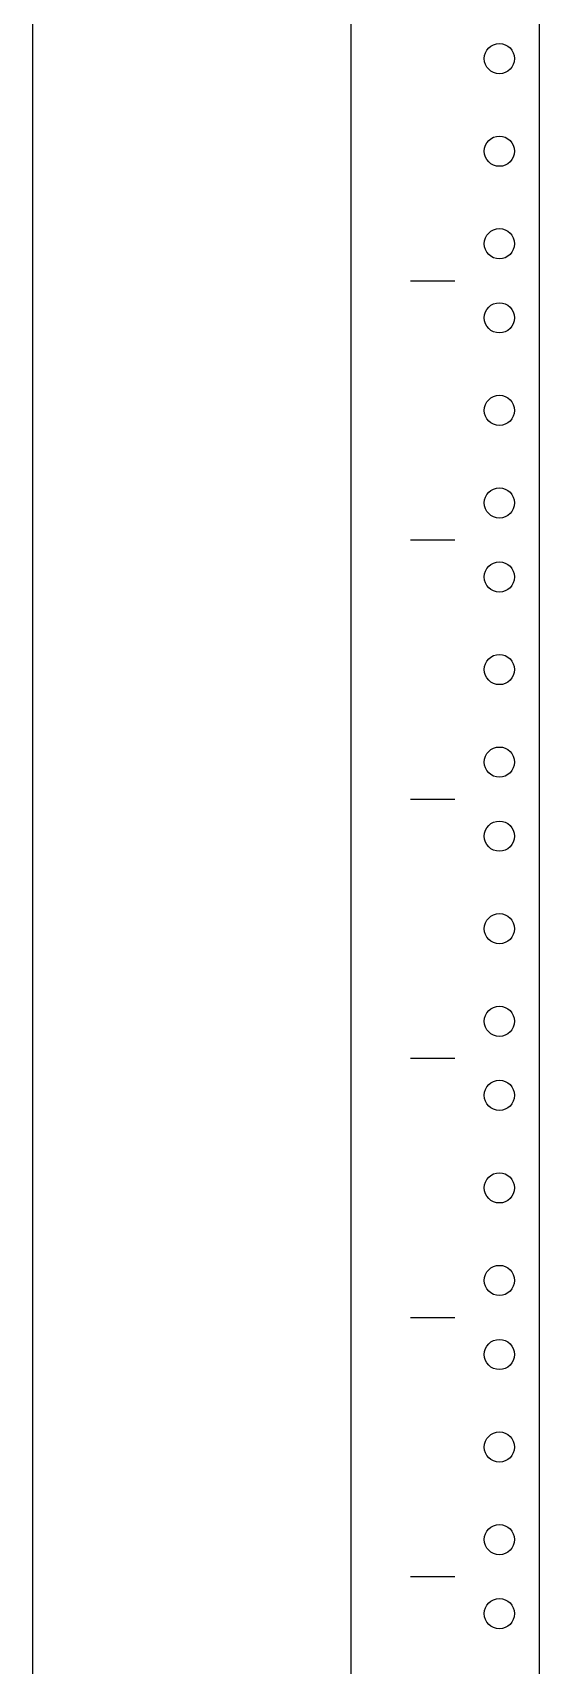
# Model space of a CAD drawing. Header units: millimetres. Extents: x 11355 to 11505, y 8083 to 8171.
# Drawn here: x 11480.05 to 11483.46, y 8126.77 to 8137.8 of the extents above; entities that cross this region are included whole.
import ezdxf

# ---------------------------------------------------------------- set-up
doc = ezdxf.new("R2010")
doc.units = ezdxf.units.MM
doc.layers.add('Rack - Base 45U', color=7, linetype='Continuous')

# ---------------------------------------------------------------- blocks, each defined once
blk = doc.blocks.new('Rack 45U')
at = {"layer": 'Rack - Base 45U'}
for p, q in [((2304.165, 1370.153), (2304.165, 1455.271)), ((2306.313, 1370.153), (2306.313, 1454.611)), ((2307.583, 1372.819), (2307.583, 1451.934)), ((2306.713, 1423.689), (2307.013, 1423.689)), ((2306.713, 1421.939), (2307.013, 1421.939)), ((2306.713, 1420.189), (2307.013, 1420.189)), ((2306.713, 1418.439), (2307.013, 1418.439)), ((2306.713, 1416.689), (2307.013, 1416.689)), ((2306.713, 1414.939), (2307.013, 1414.939))]:
    blk.add_line(p, q, dxfattribs=at)
for centre in [(2307.313, 1425.189), (2307.313, 1424.564), (2307.313, 1423.939), (2307.313, 1423.439), (2307.313, 1422.814), (2307.313, 1422.189), (2307.313, 1421.689), (2307.313, 1421.064), (2307.313, 1420.439), (2307.313, 1419.939), (2307.313, 1419.314), (2307.313, 1418.689), (2307.313, 1418.189), (2307.313, 1417.564), (2307.313, 1416.939), (2307.313, 1416.439), (2307.313, 1415.814), (2307.313, 1415.189), (2307.313, 1414.689)]:
    blk.add_circle(centre, 0.102, dxfattribs=at)

msp = doc.modelspace()

# ---------------------------------------------------------------- block references
at = {"layer": 'Rack - Base 45U'}
msp.add_blockref('Rack 45U', (9175.881, 6712.435), dxfattribs=at)

doc.saveas('drawing.dxf')
